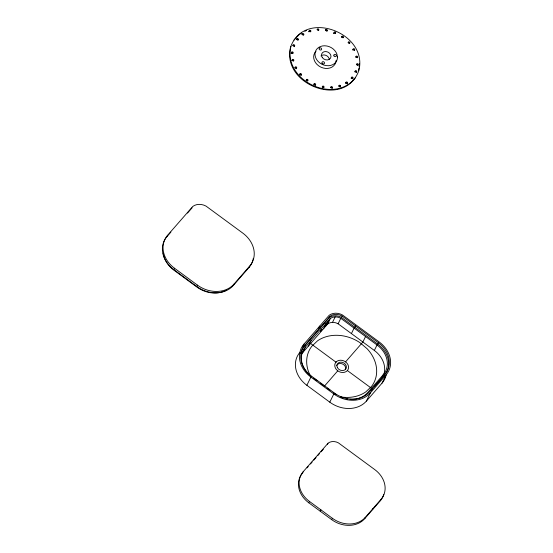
<?xml version="1.0" encoding="UTF-8"?>
<svg xmlns="http://www.w3.org/2000/svg" width="553" height="553" viewBox="0 0 553 553"><rect width="100%" height="100%" fill="white"/><g stroke="black" fill="none" stroke-linecap="round" stroke-linejoin="round"><path stroke-width="0.83" d="M290.947 46.355C282.445 80.088 334.282 105.291 355.461 77.62M358.586 70.66L358.938 68.054M359.132 66.623L359.554 63.498M318.535 30.643L318.376 29.876A0.892 0.733 26.1 0 0 317.159 29.627L317.242 29.233A0.892 0.733 26.1 0 1 318.715 29.191L318.874 29.959A0.892 0.733 26.1 0 1 317.401 30L317.208 29.62M315.348 85.383L315.383 84.996A0.892 0.733 26.1 0 0 313.966 84.367L313.821 84.491M333.715 33.159L334.351 31.998A0.892 0.733 26.1 0 1 335.761 32.627L335.477 33.298A0.892 0.733 26.1 0 1 334.06 32.675A0.892 0.733 26.1 0 1 335.422 33.311L335.436 33.512M343.109 37.839L343.123 37.763A0.892 0.733 26.1 0 0 341.892 36.851L341.45 37.224M307.689 81.021L307.696 80.994A0.892 0.733 26.1 0 0 306.528 80.019L306.051 80.358M166.916 236.705L167.628 235.246L192.769 206.469A12.007 9.871 26.1 0 1 206.013 206.089L242.781 233.096A27.173 22.341 26.1 0 1 249.666 266.111L248.947 267.569M173.801 269.712L174.513 268.253A27.173 22.341 26.1 0 1 167.628 235.246M170.877 232.122L166.958 236.615A27.173 22.341 26.1 0 0 173.842 269.622L196.771 286.495L197.442 285.127A27.173 22.341 26.1 0 0 234.002 284.083L249.666 266.111M196.771 286.495A27.173 22.341 26.1 0 0 233.331 285.452L234.002 284.083M302.56 347.035L304.005 344.077L329.146 315.3A12.007 9.871 26.1 0 1 342.39 314.927L379.158 341.934A27.173 22.341 26.1 0 1 386.042 374.941L382.019 383.16L366.356 401.132A27.173 22.341 26.1 0 1 329.795 402.176L306.867 385.303A27.173 22.341 26.1 0 1 299.505 352.855M301.744 350.305A25.832 21.235 26.1 0 1 304.406 346.233L305.076 344.865L330.079 316.219A10.666 8.765 26.1 0 1 341.844 315.887L378.425 342.77A25.832 21.235 26.1 0 1 384.971 374.153L384.3 375.522L374.229 387.079M301.579 354.072A24.491 20.136 26.1 0 1 302.795 352.496L305.477 347.021L330.348 318.507A9.325 7.666 26.1 0 1 340.627 318.217L377.022 344.982A24.491 20.136 26.1 0 1 383.229 374.734L382.22 376.787M308.429 346.033L311.111 340.551M318.583 328.323L319.669 326.104M320.069 328.261L320.74 326.892M323.546 328.689L326.229 323.215M304.406 346.233L329.187 317.795L329.865 316.427M325.544 326.394L328.226 320.913M302.795 352.496L327.542 324.099L330.231 318.618M332.498 322.358L335.18 316.883M306.867 385.303L310.89 377.084A27.173 22.341 26.1 0 1 304.005 344.077M383.803 374.512A24.491 20.136 26.1 0 0 374.34 350.457L338.104 323.795L340.793 318.321M385.966 373.282A25.832 21.235 26.1 0 0 377.754 344.139L341.471 317.443L342.141 316.074M351.411 333.583L354.093 328.109M354.826 327.272L355.496 325.904M329.795 402.176L333.818 393.957A27.173 22.341 26.1 0 0 370.379 392.913L386.042 374.941M365.561 336.542L362.879 342.024L345.556 361.897M302.574 473.029L303.244 471.661L328.116 443.147A9.325 7.666 26.1 0 1 338.395 442.856L374.796 469.621A24.491 20.136 26.1 0 1 380.996 499.373L380.326 500.742L364.662 518.714A24.491 20.136 26.1 0 1 331.71 519.661L308.781 502.788A24.491 20.136 26.1 0 1 302.145 473.541M327.328 444.626L327.998 443.257M374.34 350.457L377.022 344.982M377.754 344.139L378.425 342.77M308.781 502.788L309.452 501.419A24.491 20.136 26.1 0 1 303.244 471.661M366.356 401.132L370.379 392.913M320.242 511.221L320.913 509.852M331.71 519.661L332.381 518.285A24.491 20.136 26.1 0 0 365.333 517.345L380.996 499.373M364.662 518.714L365.333 517.345M372.494 509.728L373.164 508.359M301.136 75.471L301.191 75.374A0.892 0.733 26.1 0 0 300.161 74.275L299.532 74.71A0.892 0.733 26.1 0 0 299.498 74.904M322.129 87.084L322.178 87.001A0.892 0.733 26.1 0 1 323.671 87.27L323.768 87.664M325.434 30.415L325.489 30.318A0.892 0.733 26.1 0 1 326.982 30.622L326.982 31.272M187.467 213.078L192.098 207.838M233.331 285.452L248.995 267.479A27.173 22.341 26.1 0 0 252.832 260.456M324.887 325.952L328.89 321.362M324.279 386.312L337.779 370.814M383.229 374.734L367.565 392.706A24.491 20.136 26.1 0 1 356.111 398.955M384.971 374.153L369.307 392.125A25.832 21.235 26.1 0 1 334.551 393.121L311.622 376.247A25.832 21.235 26.1 0 1 305.076 344.865M370.876 390.93L373.109 388.358M307.088 467.859L308.215 466.559M310.454 463.995L312.134 462.066M313.807 460.137L316.046 457.573M317.726 455.644L319.406 453.716M321.086 451.787L323.325 449.223M293.982 40.051L299.436 34.362L301.579 33.166M329.187 317.795L329.408 317.588A10.666 8.765 26.1 0 1 341.173 317.256L341.471 317.443M327.542 324.099L327.666 323.989A9.325 7.666 26.1 0 1 337.945 323.692L338.104 323.795M304.807 31.369L306.597 30.367M348.183 42.657L348.584 42.546A0.892 0.733 26.1 0 1 349.607 43.487M310.627 343.51L335.982 362.167M347.36 370.545L371.568 388.351M174.513 268.253L197.442 285.127M313.703 378.266L317.076 380.747M320.45 383.229L323.146 385.213M327.189 388.192L329.892 390.176M333.259 392.658L334.606 393.646A24.491 20.136 26.1 0 0 335.92 394.559M310.89 377.084L333.818 393.957M309.452 501.419L332.381 518.285M332.249 88.245L332.042 87.664A0.892 0.733 26.1 0 0 330.57 87.706M296.401 39.47A0.892 0.733 26.1 0 1 298.032 40.155M308.892 31.832A0.892 0.733 26.1 0 1 308.844 31.632M308.851 31.438A0.892 0.733 26.1 0 1 310.565 31.749M333.798 33.553A0.892 0.733 26.1 0 1 333.729 33.36M352.717 50.06A0.892 0.733 26.1 0 1 353.733 49.39A0.892 0.733 26.1 0 1 354.355 50.544M355.773 56.959A0.892 0.733 26.1 0 1 357.279 57.788M354.763 71.842A0.892 0.733 26.1 0 1 355.42 71.441L356.236 71.8A0.892 0.733 26.1 0 1 356.291 72.733M351.079 78.194A0.892 0.733 26.1 0 1 352.192 77.766A0.892 0.733 26.1 0 1 352.703 78.879M345.549 83.323A0.892 0.733 26.1 0 1 346.565 82.66A0.892 0.733 26.1 0 1 347.187 83.814M338.685 86.144A0.892 0.733 26.1 0 1 339.888 86.102L340.268 86.835A0.892 0.733 26.1 0 1 340.219 87.021M291.182 53.427A0.892 0.733 26.1 0 1 291.134 53.226M291.141 53.026A0.892 0.733 26.1 0 1 292.855 53.337M291.825 60.56A0.892 0.733 26.1 0 1 292.834 60.09A0.892 0.733 26.1 0 1 293.525 61.065M295.039 67.549A0.892 0.733 26.1 0 1 296.187 68.821M356.457 64.494A0.892 0.733 26.1 0 1 357.895 65.503M301.917 34.542A0.892 0.733 26.1 0 1 303.562 35.026M294.189 46.728A0.892 0.733 26.1 0 0 294.314 46.576L294.383 46.404A0.892 0.733 26.1 0 0 292.876 45.567M320.961 55.957A4.908 4.037 26.1 0 1 326.056 55.424A4.908 4.037 26.1 0 1 329.298 59.524M336.113 60.519A11.606 9.539 26.1 0 1 320.982 67.196A11.606 9.539 26.1 0 1 316.019 51.229M386.042 375.425A27.173 22.341 26.1 0 1 382.019 383.16M336.514 365.733A4.908 4.037 26.1 0 1 342.57 364.005A4.908 4.037 26.1 0 1 345.487 369.715M311.049 376.296A24.491 20.136 26.1 0 1 305.643 370.717M305.208 370.095A24.491 20.136 26.1 0 1 305.477 347.021M355.379 399.072A24.491 20.136 26.1 0 1 350.07 399.307M347.74 399.066A24.491 20.136 26.1 0 1 346.192 398.796M343.123 397.994A24.491 20.136 26.1 0 1 340.869 397.172M300.576 353.588A25.832 21.235 26.1 0 1 301.461 350.941M383.782 494.417A24.491 20.136 26.1 0 1 380.326 500.742M340.779 396.93A36.159 29.724 26.1 0 0 365.782 391.904L371.526 386.457A36.159 29.724 26.1 0 0 367.047 348.673L359.941 342.66A36.159 29.724 26.1 0 0 317.56 340.807L311.809 346.254A36.159 29.724 26.1 0 0 310.496 376.061M253.315 258.299A27.173 22.341 26.1 0 1 253.018 259.744M226.606 290.076A25.832 21.235 26.1 0 1 196.833 287.021L173.905 270.154A25.832 21.235 26.1 0 1 163.598 255.389M163.432 254.663A25.832 21.235 26.1 0 1 163.183 253.212M320.346 331.537L321.936 329.484L320.346 331.537M290.608 47.04C280.903 84.478 344.954 109.266 358.835 70.625C368.54 33.194 304.489 8.399 290.608 47.04M322.413 86.482L322.468 87.07A0.892 0.733 26.1 0 0 323.961 87.339L324.01 86.586A0.892 0.733 26.1 0 0 322.51 86.316L322.413 86.482M325.724 29.793L325.758 30.38A0.892 0.733 26.1 0 0 327.252 30.685L327.321 29.938A0.892 0.733 26.1 0 0 325.828 29.634L325.724 29.793M314.049 83.973L314.021 84.36A0.892 0.733 26.1 0 0 315.431 84.989L315.715 84.312A0.892 0.733 26.1 0 0 314.304 83.683L314.049 83.973M341.782 36.539L341.74 36.726A0.892 0.733 26.1 0 0 342.971 37.639L343.461 37.079A0.892 0.733 26.1 0 0 342.224 36.166L341.782 36.539M330.908 87.021L331.067 87.789A0.892 0.733 26.1 0 0 332.54 87.747L332.374 86.98A0.892 0.733 26.1 0 0 330.908 87.021M306.39 79.673L306.327 79.853A0.892 0.733 26.1 0 0 307.496 80.828L308.035 80.309A0.892 0.733 26.1 0 0 306.86 79.335L306.39 79.673M293.083 45.028L293.014 45.208A0.892 0.733 26.1 0 0 294.645 45.892L294.714 45.719A0.892 0.733 26.1 0 0 293.083 45.028M299.961 73.86L299.871 74.026A0.892 0.733 26.1 0 0 300.894 75.125L301.523 74.69A0.892 0.733 26.1 0 0 300.5 73.59L299.961 73.86M348.369 42.097L348.266 42.263A0.892 0.733 26.1 0 0 349.24 43.39L349.897 42.989A0.892 0.733 26.1 0 0 348.922 41.855L348.369 42.097M336.072 362.028L335.215 363.307A7.141 5.869 26.1 0 0 337.613 370.71L339.196 371.685A7.141 5.869 26.1 0 0 347.263 370.683L348.127 369.404A7.141 5.869 26.1 0 0 345.729 362.001L344.139 361.026A7.141 5.869 26.1 0 0 336.072 362.028M319.606 47.904L319.358 48.07A1.341 1.099 26.1 0 0 321.079 49.97L321.334 49.811A1.341 1.099 26.1 0 0 321.411 48.436L321.182 48.187A1.341 1.099 26.1 0 0 319.606 47.904M355.98 70.777L355.752 70.756A0.892 0.733 26.1 0 0 355.254 71.925L356.07 72.291A0.892 0.733 26.1 0 0 356.567 71.116L355.98 70.777M340.392 85.57L340.226 85.418A0.892 0.733 26.1 0 0 338.878 85.805L339.252 86.538A0.892 0.733 26.1 0 0 340.6 86.15L340.392 85.57M337.461 56.918L336.971 54.318A11.606 9.539 26.1 0 0 318.694 47.413A11.606 9.539 26.1 0 0 321.867 64.238A11.606 9.539 26.1 0 0 337.461 56.918M296.809 39.553A0.892 0.733 26.1 0 0 298.295 39.65A0.892 0.733 26.1 0 0 297.445 38.454A0.892 0.733 26.1 0 0 296.809 39.553M309.327 31.341A0.892 0.733 26.1 0 0 310.821 31.438A0.892 0.733 26.1 0 0 309.97 30.242A0.892 0.733 26.1 0 0 309.327 31.341M353.201 49.763A0.892 0.733 26.1 0 0 354.694 49.86A0.892 0.733 26.1 0 0 353.844 48.664A0.892 0.733 26.1 0 0 353.201 49.763M356.056 57.187A0.892 0.733 26.1 0 0 357.549 57.284A0.892 0.733 26.1 0 0 356.699 56.088A0.892 0.733 26.1 0 0 356.056 57.187M351.549 78.097A0.892 0.733 26.1 0 0 353.042 78.194A0.892 0.733 26.1 0 0 352.192 76.998A0.892 0.733 26.1 0 0 351.549 78.097M346.033 83.033A0.892 0.733 26.1 0 0 347.526 83.13A0.892 0.733 26.1 0 0 346.676 81.934A0.892 0.733 26.1 0 0 346.033 83.033M291.618 52.929A0.892 0.733 26.1 0 0 293.111 53.026A0.892 0.733 26.1 0 0 292.261 51.83A0.892 0.733 26.1 0 0 291.618 52.929M292.302 60.464A0.892 0.733 26.1 0 0 293.795 60.56A0.892 0.733 26.1 0 0 292.945 59.365A0.892 0.733 26.1 0 0 292.302 60.464M295.157 67.888A0.892 0.733 26.1 0 0 296.65 67.984A0.892 0.733 26.1 0 0 295.8 66.789A0.892 0.733 26.1 0 0 295.157 67.888M356.74 64.722A0.892 0.733 26.1 0 0 358.226 64.819A0.892 0.733 26.1 0 0 357.383 63.623A0.892 0.733 26.1 0 0 356.74 64.722M302.325 34.618A0.892 0.733 26.1 0 0 303.811 34.721A0.892 0.733 26.1 0 0 302.961 33.519A0.892 0.733 26.1 0 0 302.325 34.618M322.067 63.153A1.341 1.099 26.1 0 0 324.307 63.609A1.341 1.099 26.1 0 0 323.339 61.701A1.341 1.099 26.1 0 0 322.067 63.153M333.943 55.832A1.341 1.099 26.1 0 0 336.183 56.288A1.341 1.099 26.1 0 0 335.208 54.381A1.341 1.099 26.1 0 0 333.943 55.832M322.295 57.553A4.908 4.037 26.1 0 0 330.507 58.162A4.908 4.037 26.1 0 0 325.89 51.547A4.908 4.037 26.1 0 0 322.295 57.553M337.385 367.579A4.908 4.037 26.1 0 0 345.597 369.245A4.908 4.037 26.1 0 0 342.031 362.25A4.908 4.037 26.1 0 0 337.385 367.579"/></g></svg>
